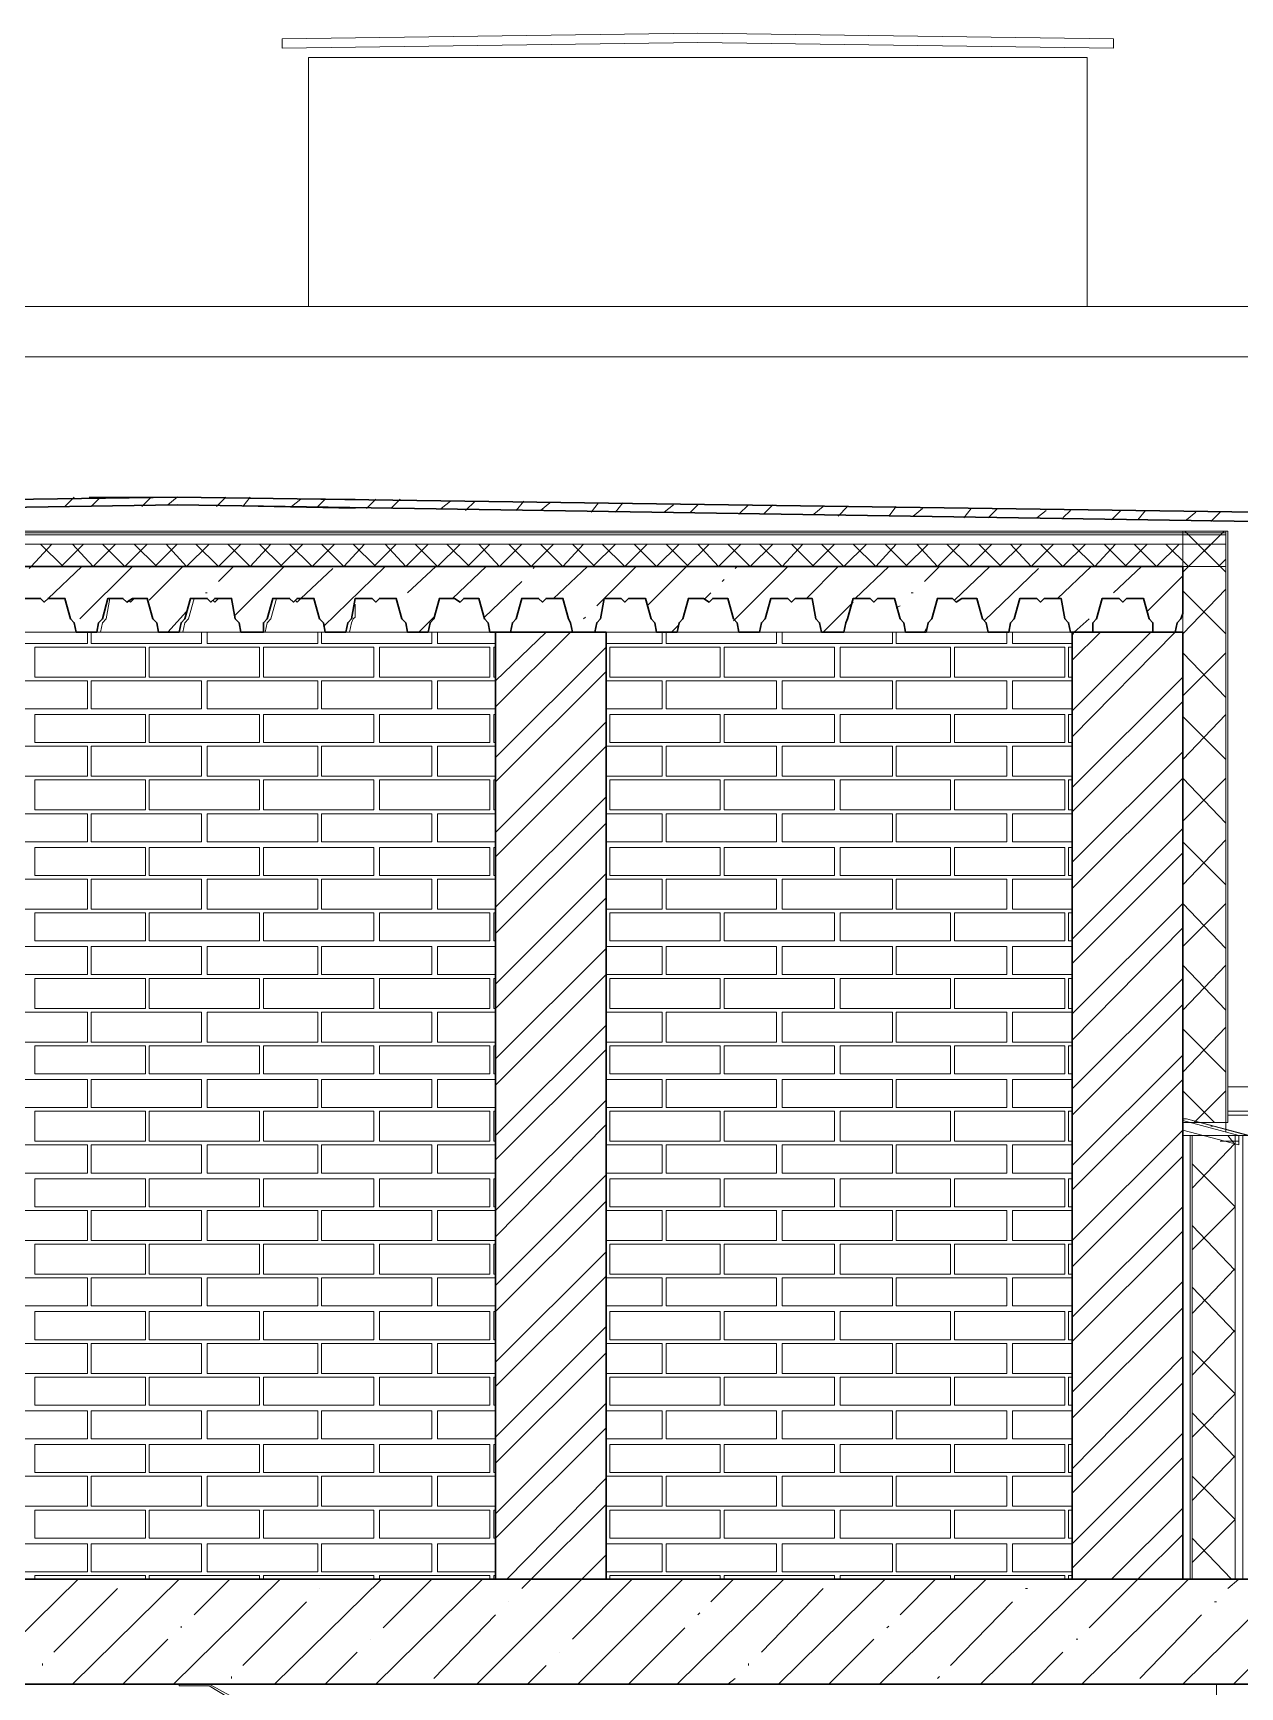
# Model space of a CAD drawing. Header units: millimetres. Extents: x 2294 to 908349, y -83289 to 219220.
# Drawn here: x 848886 to 851703, y 195436 to 199298 of the extents above; entities that cross this region are included whole.
import ezdxf

# ---------------------------------------------------------------- set-up
doc = ezdxf.new("R2010")
doc.units = ezdxf.units.MM
doc.layers.add('PDF _Геометрия', color=7, linetype='Continuous')

msp = doc.modelspace()

# ---------------------------------------------------------------- linework, layer by layer
at = {"layer": 'PDF _Геометрия', "lineweight": 9}
for points in [[(850437.8, 199298.3), (851408.3, 199285.2), (851408.3, 199263.3), (850437.8, 199276.4), (849467.3, 199263.3), (849467.3, 199285.2)], [(846774.4, 198052.4), (851670.6, 198052.4), (851670.6, 198104.8), (851670.6, 198126.7), (851670.6, 198131.1), (851670.6, 198135.4), (846774.4, 198135.4), (846774.4, 198131.1), (846774.4, 198126.7), (846774.4, 198104.8)], [(851570, 196762.8), (851578.8, 196762.8), (851570, 196762.8), (851570, 196793.4)], [(851570, 196736.5), (851701.2, 196701.6), (851701.2, 196723.4), (851570, 196758.4)], [(851775.5, 196710.3), (851578.8, 196762.8), (851771.1, 196710.3), (851771.1, 196692.8), (851766.7, 196697.2), (851771.1, 196688.4), (851775.5, 196688.4)], [(851709.9, 195687.3), (851709.9, 196723.4), (851705.5, 196723.4), (851692.4, 196723.4), (851591.9, 196723.4), (851587.5, 196723.4), (851570, 196723.4), (851570, 195687.3), (851587.5, 195687.3), (851591.9, 195687.3), (851692.4, 195687.3), (851705.5, 195687.3)], [(851701.2, 196723.4), (851723, 196723.4)], [(849340.5, 195411.9), (849432.3, 195411.9), (849432.3, 195416.3), (849344.9, 195416.3), (849296.8, 195442.5), (849226.8, 195442.5), (849226.8, 195438.2), (849296.8, 195438.2)]]:
    msp.add_lwpolyline(points, close=True, dxfattribs=at)
for points in [[(851347.1, 198660), (851347.1, 199241.4), (849528.5, 199241.4), (849528.5, 198660)], [(845371.1, 198542), (845371.1, 198660), (864951.4, 198660), (864951.4, 198542)], [(845371.1, 198660), (845371.1, 198542), (864951.4, 198542), (864951.4, 198660)], [(849017, 198214.1), (849222.5, 198214.1), (849637.8, 198209.7)], [(849637.8, 198187.9), (849222.5, 198196.6), (849017, 198192.3)], [(849017, 198135.4), (849637.8, 198135.4)], [(851570, 196754), (851670.6, 196754), (851674.9, 196754), (851674.9, 198135.4), (851670.6, 198135.4), (851570, 198135.4), (851570, 197899.4), (851552.5, 197899.4)], [(851670.6, 198135.4), (851670.6, 196754), (851670.6, 196736.5), (851670.6, 196732.2)], [(851674.9, 198135.4), (851674.9, 196754)], [(851670.6, 198131.1), (846774.4, 198131.1)], [(851670.6, 198126.7), (846774.4, 198126.7)], [(851670.6, 198104.8), (846774.4, 198104.8)], [(851674.9, 198104.8), (851674.9, 197938.7)], [(849017, 197899.4), (849043.2, 197899.4), (849047.6, 197921.2), (849056.4, 197930), (849065.1, 197978.1), (849095.7, 197978.1)], [(849108.8, 197973.7), (849113.2, 197969.3), (849121.9, 197978.1), (849152.5, 197978.1)], [(849187.5, 197899.4), (849209.4, 197899.4), (849235.6, 197899.4), (849240, 197921.2), (849248.7, 197930), (849261.8, 197978.1), (849292.4, 197978.1)], [(849305.5, 197973.7), (849309.9, 197969.3), (849318.7, 197978.1), (849349.3, 197978.1)], [(849379.9, 197899.4), (849406.1, 197899.4), (849427.9, 197899.4), (849432.3, 197921.2), (849441.1, 197930), (849454.2, 197978.1), (849484.8, 197978.1)], [(849497.9, 197973.7), (849502.3, 197969.3), (849511, 197978.1), (849541.6, 197978.1)], [(849572.2, 197899.4), (849598.4, 197899.4), (849624.7, 197899.4), (849629, 197921.2), (849633.4, 197930), (849637.8, 197934.3), (849637.8, 197964.9)], [(851570, 197938.7), (851570, 197943.1)], [(847242.2, 197899.4), (847137.2, 197899.4), (847137.2, 195687.3), (849965.6, 195687.3)], [(849760.2, 197899.4), (847836.7, 197899.4)], [(849952.5, 197899.4), (849808.3, 197899.4)], [(850341.6, 197899.4), (850223.6, 197899.4)], [(850533.9, 197899.4), (850389.7, 197899.4)], [(850726.3, 197899.4), (850582, 197899.4)], [(850923, 197899.4), (850778.8, 197899.4)], [(851115.4, 197899.4), (850971.1, 197899.4)], [(851307.7, 197899.4), (851163.5, 197899.4)], [(851500.1, 197899.4), (851360.2, 197899.4)], [(851674.9, 197899.4), (851674.9, 196863.3)], [(855705.5, 197484.1), (855705.5, 196854.6), (855705.5, 196837.1), (851674.9, 196837.1)], [(851674.9, 196771.5), (855705.5, 196771.5), (855705.5, 196780.2), (855705.5, 196837.1)], [(855705.5, 196780.2), (851674.9, 196780.2), (851674.9, 196797.7)], [(851618.1, 196723.4), (851570, 196723.4)], [(851587.5, 195687.3), (851587.5, 196723.4)], [(851591.9, 195687.3), (851591.9, 196723.4)], [(851692.4, 195687.3), (851692.4, 196723.4)], [(848759.1, 195687.3), (849895.7, 195687.3)], [(850223.6, 195687.3), (851312.1, 195687.3)], [(847106.6, 194843.6), (847106.6, 195442.5), (847211.6, 195442.5), (851648.7, 195442.5), (851648.7, 194843.6), (851648.7, 195442.5), (851858.5, 195442.5), (851858.5, 194843.6)]]:
    msp.add_lwpolyline(points, dxfattribs=at)
at = {"layer": 'PDF _Геометрия', "lineweight": 30}
for points in [[(849222.5, 198196.6), (851740.5, 198157.3), (851740.5, 198179.1), (849222.5, 198214.1), (846708.8, 198179.1), (846708.8, 198157.3)], [(849965.6, 197899.4), (849965.6, 195687.3), (850223.6, 195687.3), (850223.6, 197899.4)], [(851570, 197899.4), (851312.1, 197899.4), (851312.1, 195687.3), (851570, 195687.3), (851570, 196754)]]:
    msp.add_lwpolyline(points, close=True, dxfattribs=at)
at = {"layer": 'PDF _Геометрия', "color": 250, "lineweight": 9, "true_color": 0x1d1d1d}
for points in [[(848960.2, 198192.3), (848982, 198214.1)], [(849021.4, 198192.3), (849043.2, 198214.1)], [(849139.4, 198192.3), (849161.3, 198214.1)], [(849200.6, 198196.6), (849222.5, 198214.1)], [(849314.3, 198192.3), (849336.1, 198214.1)], [(849375.5, 198192.3), (849393, 198214.1)], [(849489.1, 198192.3), (849511, 198209.7)], [(849550.3, 198192.3), (849567.8, 198209.7)], [(849664, 198187.9), (849685.9, 198209.7)], [(849720.8, 198187.9), (849742.7, 198209.7)], [(849838.9, 198187.9), (849860.7, 198205.4)], [(849895.7, 198183.5), (849917.6, 198205.4)], [(850013.7, 198183.5), (850031.2, 198205.4)], [(850070.6, 198183.5), (850092.4, 198201)], [(850188.6, 198179.1), (850206.1, 198201)], [(850245.4, 198179.1), (850262.9, 198201)], [(850359.1, 198179.1), (850380.9, 198196.6)], [(850420.3, 198179.1), (850437.8, 198196.6)], [(850533.9, 198174.8), (850555.8, 198196.6)], [(850590.8, 198174.8), (850612.6, 198196.6)], [(850708.8, 198174.8), (850730.7, 198192.3)], [(850765.6, 198170.4), (850787.5, 198192.3)], [(850883.7, 198170.4), (850901.2, 198192.3)], [(850940.5, 198170.4), (850962.4, 198187.9)], [(851058.5, 198166), (851076, 198187.9)], [(851115.4, 198166), (851137.2, 198187.9)], [(851229, 198166), (851250.9, 198183.5)], [(851290.2, 198166), (851307.7, 198183.5)], [(851403.9, 198161.7), (851425.7, 198183.5)], [(851465.1, 198161.7), (851482.6, 198183.5)], [(851578.8, 198161.7), (851600.6, 198179.1)], [(851635.6, 198157.3), (851657.4, 198179.1)], [(851570, 198039.3), (851666.2, 198135.4)], [(851670.6, 198039.3), (851574.4, 198135.4)], [(848877.1, 198048), (848881.5, 198052.4), (848929.6, 198104.8)], [(848955.8, 198052.4), (848903.4, 198104.8)], [(848951.4, 198052.4), (849003.9, 198104.8)], [(848977.7, 198104.8), (849025.8, 198052.4), (849078.2, 198104.8)], [(849047.6, 198104.8), (849100.1, 198052.4), (849152.5, 198104.8)], [(849174.4, 198052.4), (849121.9, 198104.8)], [(849170, 198052.4), (849222.5, 198104.8)], [(849196.2, 198104.8), (849244.3, 198052.4), (849296.8, 198104.8)], [(849266.2, 198104.8), (849318.7, 198052.4), (849371.1, 198104.8)], [(849340.5, 198104.8), (849393, 198052.4), (849441.1, 198104.8)], [(849467.3, 198052.4), (849414.8, 198104.8)], [(849462.9, 198052.4), (849515.4, 198104.8)], [(849484.8, 198104.8), (849537.2, 198052.4), (849589.7, 198104.8)], [(849559.1, 198104.8), (849611.5, 198052.4), (849659.6, 198104.8)], [(849685.9, 198052.4), (849633.4, 198104.8)], [(849681.5, 198052.4), (849733.9, 198104.8)], [(849707.7, 198104.8), (849755.8, 198052.4), (849808.3, 198104.8)], [(849777.7, 198104.8), (849830.1, 198052.4), (849882.6, 198104.8)], [(849904.4, 198052.4), (849852, 198104.8)], [(849900.1, 198052.4), (849952.5, 198104.8)], [(849926.3, 198104.8), (849974.4, 198052.4), (850026.8, 198104.8)], [(849996.2, 198104.8), (850048.7, 198052.4), (850101.2, 198104.8)], [(850070.6, 198104.8), (850123, 198052.4), (850171.1, 198104.8)], [(850197.3, 198052.4), (850144.9, 198104.8)], [(850193, 198052.4), (850245.4, 198104.8)], [(850214.8, 198104.8), (850267.3, 198052.4), (850319.7, 198104.8)], [(850289.1, 198104.8), (850341.6, 198052.4), (850394.1, 198104.8)], [(850319.7, 197960.6), (850411.5, 198052.4), (850464, 198104.8)], [(850415.9, 198052.4), (850363.5, 198104.8)], [(850437.8, 198104.8), (850485.9, 198052.4), (850538.3, 198104.8)], [(850507.7, 198104.8), (850560.2, 198052.4), (850612.6, 198104.8)], [(850582, 198104.8), (850634.5, 198052.4), (850682.6, 198104.8)], [(850708.8, 198052.4), (850656.4, 198104.8)], [(850704.4, 198052.4), (850756.9, 198104.8)], [(850726.3, 198104.8), (850778.8, 198052.4), (850831.2, 198104.8)], [(850800.6, 198104.8), (850853.1, 198052.4), (850901.2, 198104.8)], [(850927.4, 198052.4), (850874.9, 198104.8)], [(850923, 198052.4), (850975.5, 198104.8)], [(850949.2, 198104.8), (850997.3, 198052.4), (851049.8, 198104.8)], [(851019.2, 198104.8), (851071.7, 198052.4), (851124.1, 198104.8)], [(851146, 198052.4), (851093.5, 198104.8)], [(851141.6, 198052.4), (851194.1, 198104.8)], [(851167.8, 198104.8), (851215.9, 198052.4), (851268.4, 198104.8)], [(851237.8, 198104.8), (851290.2, 198052.4), (851342.7, 198104.8)], [(851312.1, 198104.8), (851364.5, 198052.4), (851412.6, 198104.8)], [(851438.9, 198052.4), (851386.4, 198104.8)], [(851434.5, 198052.4), (851487, 198104.8)], [(851456.4, 198104.8), (851508.8, 198052.4), (851561.3, 198104.8)], [(851530.7, 198104.8), (851583.1, 198052.4), (851635.6, 198104.8)], [(851657.4, 198052.4), (851605, 198104.8)], [(851653.1, 198052.4), (851670.6, 198069.9)], [(848920.8, 197978.1), (848999.5, 198052.4)], [(848995.2, 197930), (849117.6, 198052.4)], [(849156.9, 197973.7), (849235.6, 198052.4)], [(849318.7, 198017.4), (849353.6, 198052.4)], [(849358, 197938.7), (849471.7, 198052.4)], [(849511, 197978.1), (849585.3, 198048)], [(849563.5, 197912.5), (849707.7, 198052.4)], [(849760.2, 197991.2), (849825.8, 198052.4)], [(849865.1, 197978.1), (849943.8, 198052.4)], [(850053.1, 198048), (850057.4, 198052.4)], [(850101.2, 197978.1), (850179.9, 198052.4)], [(850201.7, 197960.6), (850293.5, 198052.4)], [(850494.6, 198017.4), (850499, 198021.8)], [(850520.8, 197925.6), (850647.6, 198052.4)], [(850525.2, 198048), (850529.6, 198052.4)], [(850691.3, 197978.1), (850765.6, 198052.4)], [(850805, 197978.1), (850883.7, 198052.4)], [(850966.7, 198017.4), (851001.7, 198052.4)], [(851036.7, 197973.7), (851119.7, 198052.4)], [(851106.6, 197925.6), (851233.4, 198048)], [(851277.1, 197978.1), (851355.8, 198052.4)], [(851408.3, 197991.2), (851473.8, 198052.4)], [(851487, 197947.5), (851570, 198030.5)], [(849288, 197991.2), (849292.4, 197991.2)], [(849939.4, 197934.3), (850026.8, 198017.4)], [(850455.3, 197978.1), (850468.4, 197991.2)], [(850936.1, 197991.2), (850940.5, 197991.2)], [(851570, 197895), (851670.6, 197999.9)], [(851670.6, 197895), (851570, 197995.5)], [(849200.6, 197899.4), (849244.3, 197947.5)], [(850730.7, 197899.4), (850800.6, 197969.3)], [(850901.2, 197956.2), (850909.9, 197960.6)], [(849786.4, 197899.4), (849821.4, 197934.3)], [(850171.1, 197930), (850175.5, 197934.3)], [(850376.6, 197899.4), (850394.1, 197916.9)], [(850966.7, 197899.4), (850971.1, 197908.1)], [(851312.1, 197890.6), (851316.5, 197899.4), (851351.4, 197930)], [(849965.6, 197785.7), (850083.7, 197899.4)], [(849965.6, 197724.5), (850140.5, 197899.4)], [(851312.1, 197715.8), (851495.7, 197899.4)], [(851312.1, 197833.8), (851377.7, 197899.4)], [(851312.1, 197654.6), (851552.5, 197899.4)], [(849965.6, 197606.5), (850223.6, 197864.4)], [(851570, 197750.7), (851670.6, 197851.3)], [(851670.6, 197746.4), (851570, 197851.3)], [(849965.6, 197549.6), (850223.6, 197807.6)], [(851312.1, 197536.5), (851570, 197794.4)], [(851312.1, 197479.7), (851570, 197737.6)], [(849965.6, 197431.6), (850223.6, 197689.5)], [(851570, 197602.1), (851670.6, 197707)], [(851670.6, 197602.1), (851570, 197702.6)], [(849965.6, 197374.8), (850223.6, 197632.7)], [(851312.1, 197361.7), (851570, 197619.6)], [(851312.1, 197300.5), (851570, 197558.4), (851670.6, 197453.5)], [(851570, 197457.8), (851670.6, 197558.4)], [(849965.6, 197256.7), (850223.6, 197514.7)], [(849965.6, 197195.5), (850223.6, 197453.5)], [(851312.1, 197182.4), (851570, 197440.3)], [(851570, 197309.2), (851670.6, 197414.1)], [(851670.6, 197309.2), (851570, 197409.7)], [(851312.1, 197125.6), (851570, 197383.5)], [(849965.6, 197077.5), (850223.6, 197335.4)], [(849965.6, 197020.7), (850223.6, 197278.6)], [(851312.1, 197007.6), (851570, 197265.5), (851670.6, 197160.6)], [(851570, 197164.9), (851670.6, 197265.5)], [(851312.1, 196946.4), (851570, 197208.7)], [(849965.6, 196902.6), (850223.6, 197160.6)], [(849965.6, 196841.4), (850223.6, 197099.4)], [(851570, 197016.3), (851670.6, 197121.2)], [(851670.6, 197016.3), (851570, 197121.2)], [(851312.1, 196832.7), (851570, 197090.6)], [(851312.1, 196771.5), (851570, 197029.4)], [(849965.6, 196723.4), (850223.6, 196981.3)], [(851570, 196872), (851670.6, 196977)], [(851670.6, 196872), (851570, 196972.6)], [(849965.6, 196666.6), (850223.6, 196924.5)], [(851312.1, 196653.5), (851570, 196911.4)], [(851312.1, 196596.6), (851570, 196854.6)], [(851644.3, 196754), (851570, 196828.3)], [(851596.2, 196754), (851670.6, 196828.3)], [(849965.6, 196548.5), (850223.6, 196806.5)], [(849965.6, 196487.3), (850223.6, 196749.6)], [(851591.9, 196758.4), (851591.9, 196758.4)], [(851635.6, 196745.3), (851640, 196745.3)], [(851312.1, 196478.6), (851570, 196736.5)], [(851692.4, 196701.6), (851674.9, 196723.4)], [(851312.1, 196417.4), (851570, 196675.3)], [(851591.9, 196601), (851692.4, 196705.9)], [(849965.6, 196373.7), (850223.6, 196631.6)], [(851591.9, 196456.7), (851692.4, 196557.3), (851591.9, 196657.8)], [(849965.6, 196312.5), (850223.6, 196570.4)], [(851312.1, 196299.4), (851570, 196557.3)], [(851692.4, 196408.7), (851591.9, 196513.6)], [(851312.1, 196242.5), (851570, 196500.5)], [(849965.6, 196194.4), (850223.6, 196452.4)], [(851591.9, 196308.1), (851692.4, 196413)], [(849965.6, 196137.6), (850223.6, 196395.5)], [(851312.1, 196124.5), (851570, 196382.4)], [(851692.4, 196264.4), (851591.9, 196369.3)], [(851312.1, 196063.3), (851570, 196321.2)], [(849965.6, 196019.6), (850223.6, 196277.5)], [(851591.9, 196163.8), (851692.4, 196268.8)], [(849965.6, 195958.4), (850223.6, 196216.3)], [(851312.1, 195945.3), (851570, 196207.6)], [(851591.9, 196019.6), (851692.4, 196120.1), (851591.9, 196220.7)], [(851312.1, 195888.4), (851570, 196146.4)], [(849965.6, 195840.4), (850223.6, 196098.3)], [(851692.4, 195971.5), (851591.9, 196076.4)], [(849965.6, 195783.5), (850223.6, 196041.4)], [(851312.1, 195770.4), (851570, 196028.3)], [(851591.9, 195871), (851692.4, 195975.9)], [(851312.1, 195713.6), (851570, 195971.5)], [(849991.9, 195687.3), (850223.6, 195923.4)], [(851591.9, 195726.7), (851692.4, 195827.2), (851591.9, 195927.8)], [(850026.8, 195665.5), (850048.7, 195687.3), (850223.6, 195862.2)], [(851403.9, 195687.3), (851570, 195853.5)], [(851351.4, 195573.7), (851465.1, 195687.3), (851570, 195792.3)], [(851683.7, 195687.3), (851591.9, 195783.5)], [(849921.9, 195442.5), (850166.7, 195687.3), (850223.6, 195744.2)], [(848741.6, 195442.5), (848990.8, 195687.3)], [(848934, 195516.9), (849082.6, 195665.5)], [(848977.7, 195442.5), (849226.8, 195687.3)], [(849213.7, 195442.5), (849462.9, 195687.3)], [(849261.8, 195604.3), (849344.9, 195687.3)], [(849449.8, 195442.5), (849699, 195687.3)], [(849554.7, 195665.5), (849554.7, 195665.5)], [(849685.9, 195442.5), (849935, 195687.3)], [(849703.3, 195573.7), (849817, 195687.3)], [(850144.9, 195547.5), (850284.8, 195687.3)], [(850158, 195442.5), (850402.8, 195687.3)], [(850389.7, 195442.5), (850638.9, 195687.3)], [(850468.4, 195634.9), (850520.8, 195687.3)], [(850586.4, 195516.9), (850730.7, 195665.5)], [(850625.8, 195442.5), (850874.9, 195687.3)], [(850861.8, 195442.5), (851111, 195687.3)], [(850909.9, 195604.3), (850993, 195687.3)], [(851097.9, 195442.5), (851347.1, 195687.3)], [(851202.8, 195665.5), (851207.2, 195665.5)], [(851333.9, 195442.5), (851583.1, 195687.3)], [(851570, 195442.5), (851819.2, 195687.3)], [(851674.9, 195665.5), (851701.2, 195687.3)], [(849375.5, 195486.3), (849524.1, 195634.9)], [(849996.2, 195634.9), (849996.2, 195634.9)], [(851027.9, 195486.3), (851172.2, 195634.9)], [(851644.3, 195634.9), (851648.7, 195634.9)], [(849821.4, 195455.7), (849965.6, 195604.3)], [(850437.8, 195604.3), (850442.1, 195608.7)], [(851469.5, 195455.7), (851613.7, 195604.3)], [(849231.2, 195573.7), (849231.2, 195578.1)], [(850276, 195442.5), (850407.2, 195573.7)], [(850879.3, 195573.7), (850883.7, 195578.1)], [(849095.7, 195442.5), (849200.6, 195547.5)], [(849567.8, 195442.5), (849642.1, 195516.9)], [(849672.7, 195547.5), (849672.7, 195547.5)], [(850114.3, 195516.9), (850114.3, 195516.9)], [(850743.8, 195442.5), (850848.7, 195547.5)], [(851215.9, 195442.5), (851290.2, 195516.9)], [(851320.8, 195547.5), (851325.2, 195547.5)], [(848907.7, 195486.3), (848907.7, 195490.6)], [(850040, 195442.5), (850083.7, 195486.3)], [(850555.8, 195486.3), (850555.8, 195490.6)], [(851688, 195442.5), (851731.8, 195486.3)], [(849349.3, 195455.7), (849349.3, 195460)], [(850507.7, 195442.5), (850525.2, 195455.7)], [(850997.3, 195455.7), (851001.7, 195460)]]:
    msp.add_lwpolyline(points, dxfattribs=at)
at = {"layer": 'PDF _Геометрия', "lineweight": 30}
for points in [[(848864, 197978.1), (848903.4, 197978.1), (848912.1, 197969.3), (848920.8, 197978.1), (848960.2, 197978.1), (848973.3, 197930), (848982, 197921.2), (848986.4, 197899.4), (849008.3, 197899.4), (849034.5, 197899.4), (849038.9, 197921.2), (849047.6, 197930), (849060.7, 197978.1), (849095.7, 197978.1), (849104.4, 197969.3), (849117.6, 197978.1), (849152.5, 197978.1), (849165.6, 197930), (849174.4, 197921.2), (849178.8, 197899.4), (849205, 197899.4), (849226.8, 197899.4), (849231.2, 197921.2), (849240, 197930), (849253.1, 197978.1), (849292.4, 197978.1), (849301.2, 197969.3), (849309.9, 197978.1), (849349.3, 197978.1), (849358, 197930), (849366.7, 197921.2), (849371.1, 197899.4), (849397.3, 197899.4), (849423.6, 197899.4), (849423.6, 197921.2), (849432.3, 197930), (849445.4, 197978.1), (849484.8, 197978.1), (849493.5, 197969.3), (849502.3, 197978.1), (849541.6, 197978.1), (849554.7, 197930), (849563.5, 197921.2), (849567.8, 197899.4), (849589.7, 197899.4), (849615.9, 197899.4), (849620.3, 197921.2), (849629, 197930), (849637.8, 197978.1), (849677.1, 197978.1), (849685.9, 197969.3), (849694.6, 197978.1), (849733.9, 197978.1), (849747.1, 197930), (849755.8, 197921.2), (849760.2, 197899.4), (849782, 197899.4), (849808.3, 197899.4), (849812.6, 197921.2), (849821.4, 197930), (849834.5, 197978.1), (849869.5, 197978.1), (849882.6, 197969.3), (849891.3, 197978.1), (849926.3, 197978.1), (849939.4, 197930), (849948.2, 197921.2), (849952.5, 197899.4), (849978.8, 197899.4), (850000.6, 197899.4), (850005, 197921.2), (850013.7, 197930), (850026.8, 197978.1), (850066.2, 197978.1), (850074.9, 197969.3), (850083.7, 197978.1), (850123, 197978.1), (850136.1, 197930), (850140.5, 197921.2), (850144.9, 197899.4), (850171.1, 197899.4), (850197.3, 197899.4), (850201.7, 197921.2), (850210.5, 197930), (850219.2, 197978.1), (850258.5, 197978.1), (850267.3, 197969.3), (850276, 197978.1), (850315.4, 197978.1), (850328.5, 197930), (850337.2, 197921.2), (850341.6, 197899.4), (850363.5, 197899.4), (850389.7, 197899.4), (850394.1, 197921.2), (850402.8, 197930), (850415.9, 197978.1), (850450.9, 197978.1), (850464, 197969.3), (850472.7, 197978.1), (850507.7, 197978.1), (850520.8, 197930), (850529.6, 197921.2), (850533.9, 197899.4), (850560.2, 197899.4), (850582, 197899.4), (850586.4, 197921.2), (850595.2, 197930), (850608.3, 197978.1), (850647.6, 197978.1), (850656.4, 197969.3), (850665.1, 197978.1), (850704.4, 197978.1), (850713.2, 197930), (850721.9, 197921.2), (850726.3, 197899.4), (850752.5, 197899.4), (850778.8, 197899.4), (850783.1, 197921.2), (850787.5, 197930), (850800.6, 197978.1), (850840, 197978.1), (850848.7, 197969.3), (850857.4, 197978.1), (850896.8, 197978.1), (850909.9, 197930), (850918.6, 197921.2), (850923, 197899.4), (850944.9, 197899.4), (850971.1, 197899.4), (850975.5, 197921.2), (850984.2, 197930), (850997.3, 197978.1), (851032.3, 197978.1), (851041.1, 197969.3), (851054.2, 197978.1), (851089.1, 197978.1), (851102.3, 197930), (851111, 197921.2), (851115.4, 197899.4), (851141.6, 197899.4), (851163.5, 197899.4), (851167.8, 197921.2), (851176.6, 197930), (851189.7, 197978.1), (851229, 197978.1), (851237.8, 197969.3), (851246.5, 197978.1), (851285.9, 197978.1), (851294.6, 197930), (851303.3, 197921.2), (851307.7, 197899.4), (851333.9, 197899.4), (851360.2, 197899.4), (851360.2, 197921.2), (851368.9, 197930), (851382, 197978.1), (851421.4, 197978.1), (851430.1, 197969.3), (851438.9, 197978.1), (851478.2, 197978.1), (851491.3, 197930), (851500.1, 197921.2), (851500.1, 197899.4), (851526.3, 197899.4), (851552.5, 197899.4), (851556.9, 197921.2), (851565.6, 197930), (851570, 197943.1), (851570, 197978.1), (851570, 198052.4), (846879.3, 198052.4)], [(851570, 197899.4), (851570, 196754)], [(844527.4, 195442.5), (860842.1, 195442.5), (860842.1, 195687.3), (860842.1, 196928.9), (860584.2, 196928.9), (860584.2, 195687.3), (844527.4, 195687.3)]]:
    msp.add_lwpolyline(points, dxfattribs=at)
at = {"layer": 'PDF _Геометрия', "color": 253, "lineweight": 9, "true_color": 0xaeadac}
for points in [[(848754.7, 197899.4), (848754.7, 197873.1), (849012.6, 197873.1), (849012.6, 197899.4)], [(849021.4, 197899.4), (849021.4, 197873.1), (849279.3, 197873.1), (849279.3, 197899.4)], [(849292.4, 197899.4), (849292.4, 197873.1), (849550.3, 197873.1), (849550.3, 197899.4)], [(849559.1, 197899.4), (849559.1, 197873.1), (849817, 197873.1), (849817, 197899.4)], [(849830.1, 197899.4), (849830.1, 197873.1), (849965.6, 197873.1)], [(850223.6, 197873.1), (850354.7, 197873.1), (850354.7, 197899.4)], [(850363.5, 197899.4), (850363.5, 197873.1), (850621.4, 197873.1), (850621.4, 197899.4)], [(850634.5, 197899.4), (850634.5, 197873.1), (850892.4, 197873.1), (850892.4, 197899.4)], [(850901.2, 197899.4), (850901.2, 197873.1), (851159.1, 197873.1), (851159.1, 197899.4)], [(851172.2, 197899.4), (851172.2, 197873.1), (851312.1, 197873.1)], [(849965.6, 197864.4), (849961.3, 197864.4), (849961.3, 197794.4), (849965.6, 197794.4)], [(851312.1, 197864.4), (851303.3, 197864.4), (851303.3, 197794.4), (851312.1, 197794.4)], [(849965.6, 197785.7), (849830.1, 197785.7), (849830.1, 197720.1), (849965.6, 197720.1)], [(850223.6, 197720.1), (850354.7, 197720.1), (850354.7, 197785.7), (850223.6, 197785.7)], [(851312.1, 197785.7), (851172.2, 197785.7), (851172.2, 197720.1), (851312.1, 197720.1)], [(849965.6, 197707), (849961.3, 197707), (849961.3, 197641.4), (849965.6, 197641.4)], [(851312.1, 197707), (851303.3, 197707), (851303.3, 197641.4), (851312.1, 197641.4)], [(849965.6, 197632.7), (849830.1, 197632.7), (849830.1, 197562.8), (849965.6, 197562.8)], [(850223.6, 197562.8), (850354.7, 197562.8), (850354.7, 197632.7), (850223.6, 197632.7)], [(851312.1, 197632.7), (851172.2, 197632.7), (851172.2, 197562.8), (851312.1, 197562.8)], [(849965.6, 197554), (849961.3, 197554), (849961.3, 197484.1), (849965.6, 197484.1)], [(851312.1, 197554), (851303.3, 197554), (851303.3, 197484.1), (851312.1, 197484.1)], [(849965.6, 197475.3), (849830.1, 197475.3), (849830.1, 197409.7), (849965.6, 197409.7)], [(850223.6, 197409.7), (850354.7, 197409.7), (850354.7, 197475.3), (850223.6, 197475.3)], [(851312.1, 197475.3), (851172.2, 197475.3), (851172.2, 197409.7), (851312.1, 197409.7)], [(849965.6, 197396.6), (849961.3, 197396.6), (849961.3, 197331.1), (849965.6, 197331.1)], [(851312.1, 197396.6), (851303.3, 197396.6), (851303.3, 197331.1), (851312.1, 197331.1)], [(849965.6, 197322.3), (849830.1, 197322.3), (849830.1, 197252.4), (849965.6, 197252.4)], [(850223.6, 197252.4), (850354.7, 197252.4), (850354.7, 197322.3), (850223.6, 197322.3)], [(851312.1, 197322.3), (851172.2, 197322.3), (851172.2, 197252.4), (851312.1, 197252.4)], [(849965.6, 197243.6), (849961.3, 197243.6), (849961.3, 197178.1), (849965.6, 197178.1)], [(851312.1, 197243.6), (851303.3, 197243.6), (851303.3, 197178.1), (851312.1, 197178.1)], [(849965.6, 197164.9), (849830.1, 197164.9), (849830.1, 197099.4), (849965.6, 197099.4)], [(850223.6, 197099.4), (850354.7, 197099.4), (850354.7, 197164.9), (850223.6, 197164.9)], [(851312.1, 197164.9), (851172.2, 197164.9), (851172.2, 197099.4), (851312.1, 197099.4)], [(849965.6, 197090.6), (849961.3, 197090.6), (849961.3, 197020.7), (849965.6, 197020.7)], [(851312.1, 197090.6), (851303.3, 197090.6), (851303.3, 197020.7), (851312.1, 197020.7)], [(849965.6, 197011.9), (849830.1, 197011.9), (849830.1, 196942), (849965.6, 196942)], [(850223.6, 196942), (850354.7, 196942), (850354.7, 197011.9), (850223.6, 197011.9)], [(851312.1, 197011.9), (851172.2, 197011.9), (851172.2, 196942), (851312.1, 196942)], [(849965.6, 196933.2), (849961.3, 196933.2), (849961.3, 196867.7), (849965.6, 196867.7)], [(851312.1, 196933.2), (851303.3, 196933.2), (851303.3, 196867.7), (851312.1, 196867.7)], [(849965.6, 196854.6), (849830.1, 196854.6), (849830.1, 196789), (849965.6, 196789)], [(850223.6, 196789), (850354.7, 196789), (850354.7, 196854.6), (850223.6, 196854.6)], [(851312.1, 196854.6), (851172.2, 196854.6), (851172.2, 196789), (851312.1, 196789)], [(849965.6, 196780.2), (849961.3, 196780.2), (849961.3, 196710.3), (849965.6, 196710.3)], [(851312.1, 196780.2), (851303.3, 196780.2), (851303.3, 196710.3), (851312.1, 196710.3)], [(849965.6, 196701.6), (849830.1, 196701.6), (849830.1, 196636), (849965.6, 196636)], [(850223.6, 196636), (850354.7, 196636), (850354.7, 196701.6), (850223.6, 196701.6)], [(851312.1, 196701.6), (851172.2, 196701.6), (851172.2, 196636), (851312.1, 196636)], [(849965.6, 196622.9), (849961.3, 196622.9), (849961.3, 196557.3), (849965.6, 196557.3)], [(851312.1, 196622.9), (851303.3, 196622.9), (851303.3, 196557.3), (851312.1, 196557.3)], [(849965.6, 196548.5), (849830.1, 196548.5), (849830.1, 196478.6), (849965.6, 196478.6)], [(850223.6, 196478.6), (850354.7, 196478.6), (850354.7, 196548.5), (850223.6, 196548.5)], [(851312.1, 196548.5), (851172.2, 196548.5), (851172.2, 196478.6), (851312.1, 196478.6)], [(849965.6, 196469.9), (849961.3, 196469.9), (849961.3, 196399.9), (849965.6, 196399.9)], [(851312.1, 196469.9), (851303.3, 196469.9), (851303.3, 196399.9), (851312.1, 196399.9)], [(849965.6, 196391.2), (849830.1, 196391.2), (849830.1, 196325.6), (849965.6, 196325.6)], [(850223.6, 196325.6), (850354.7, 196325.6), (850354.7, 196391.2), (850223.6, 196391.2)], [(851312.1, 196391.2), (851172.2, 196391.2), (851172.2, 196325.6), (851312.1, 196325.6)], [(849965.6, 196312.5), (849961.3, 196312.5), (849961.3, 196246.9), (849965.6, 196246.9)], [(851312.1, 196312.5), (851303.3, 196312.5), (851303.3, 196246.9), (851312.1, 196246.9)], [(849965.6, 196238.2), (849830.1, 196238.2), (849830.1, 196168.2), (849965.6, 196168.2)], [(850223.6, 196168.2), (850354.7, 196168.2), (850354.7, 196238.2), (850223.6, 196238.2)], [(851312.1, 196238.2), (851172.2, 196238.2), (851172.2, 196168.2), (851312.1, 196168.2)], [(849965.6, 196159.5), (849961.3, 196159.5), (849961.3, 196093.9), (849965.6, 196093.9)], [(851312.1, 196159.5), (851303.3, 196159.5), (851303.3, 196093.9), (851312.1, 196093.9)], [(849965.6, 196080.8), (849830.1, 196080.8), (849830.1, 196015.2), (849965.6, 196015.2)], [(850223.6, 196015.2), (850354.7, 196015.2), (850354.7, 196080.8), (850223.6, 196080.8)], [(851312.1, 196080.8), (851172.2, 196080.8), (851172.2, 196015.2), (851312.1, 196015.2)], [(849965.6, 196002.1), (849961.3, 196002.1), (849961.3, 195936.5), (849965.6, 195936.5)], [(851312.1, 196002.1), (851303.3, 196002.1), (851303.3, 195936.5), (851312.1, 195936.5)], [(849965.6, 195927.8), (849830.1, 195927.8), (849830.1, 195857.8), (849965.6, 195857.8)], [(850223.6, 195857.8), (850354.7, 195857.8), (850354.7, 195927.8), (850223.6, 195927.8)], [(851312.1, 195927.8), (851172.2, 195927.8), (851172.2, 195857.8), (851312.1, 195857.8)], [(849965.6, 195849.1), (849961.3, 195849.1), (849961.3, 195783.5), (849965.6, 195783.5)], [(851312.1, 195849.1), (851303.3, 195849.1), (851303.3, 195783.5), (851312.1, 195783.5)], [(849965.6, 195770.4), (849830.1, 195770.4), (849830.1, 195704.8), (849965.6, 195704.8)], [(850223.6, 195704.8), (850354.7, 195704.8), (850354.7, 195770.4), (850223.6, 195770.4)], [(851312.1, 195770.4), (851172.2, 195770.4), (851172.2, 195704.8), (851312.1, 195704.8)], [(848890.2, 195687.3), (848890.2, 195696.1), (849148.2, 195696.1), (849148.2, 195687.3)], [(849156.9, 195687.3), (849156.9, 195696.1), (849414.8, 195696.1), (849414.8, 195687.3)], [(849423.6, 195687.3), (849423.6, 195696.1), (849681.5, 195696.1), (849681.5, 195687.3)], [(849694.6, 195687.3), (849694.6, 195696.1), (849952.5, 195696.1), (849952.5, 195687.3)], [(849961.3, 195687.3), (849961.3, 195696.1), (849965.6, 195696.1)], [(850232.3, 195687.3), (850232.3, 195696.1), (850490.2, 195696.1), (850490.2, 195687.3)], [(850499, 195687.3), (850499, 195696.1), (850756.9, 195696.1), (850756.9, 195687.3)], [(850770, 195687.3), (850770, 195696.1), (851027.9, 195696.1), (851027.9, 195687.3)], [(851036.7, 195687.3), (851036.7, 195696.1), (851294.6, 195696.1), (851294.6, 195687.3)], [(851303.3, 195687.3), (851303.3, 195696.1), (851312.1, 195696.1)]]:
    msp.add_lwpolyline(points, dxfattribs=at)
for points in [[(849148.2, 197864.4), (848890.2, 197864.4), (848890.2, 197794.4), (849148.2, 197794.4)], [(849414.8, 197864.4), (849156.9, 197864.4), (849156.9, 197794.4), (849414.8, 197794.4)], [(849681.5, 197864.4), (849423.6, 197864.4), (849423.6, 197794.4), (849681.5, 197794.4)], [(849952.5, 197864.4), (849694.6, 197864.4), (849694.6, 197794.4), (849952.5, 197794.4)], [(850490.2, 197864.4), (850232.3, 197864.4), (850232.3, 197794.4), (850490.2, 197794.4)], [(850756.9, 197864.4), (850499, 197864.4), (850499, 197794.4), (850756.9, 197794.4)], [(851027.9, 197864.4), (850770, 197864.4), (850770, 197794.4), (851027.9, 197794.4)], [(851294.6, 197864.4), (851036.7, 197864.4), (851036.7, 197794.4), (851294.6, 197794.4)], [(849012.6, 197785.7), (848754.7, 197785.7), (848754.7, 197720.1), (849012.6, 197720.1)], [(849279.3, 197785.7), (849021.4, 197785.7), (849021.4, 197720.1), (849279.3, 197720.1)], [(849550.3, 197785.7), (849292.4, 197785.7), (849292.4, 197720.1), (849550.3, 197720.1)], [(849817, 197785.7), (849559.1, 197785.7), (849559.1, 197720.1), (849817, 197720.1)], [(850621.4, 197785.7), (850363.5, 197785.7), (850363.5, 197720.1), (850621.4, 197720.1)], [(850892.4, 197785.7), (850634.5, 197785.7), (850634.5, 197720.1), (850892.4, 197720.1)], [(851159.1, 197785.7), (850901.2, 197785.7), (850901.2, 197720.1), (851159.1, 197720.1)], [(849148.2, 197707), (848890.2, 197707), (848890.2, 197641.4), (849148.2, 197641.4)], [(849414.8, 197707), (849156.9, 197707), (849156.9, 197641.4), (849414.8, 197641.4)], [(849681.5, 197707), (849423.6, 197707), (849423.6, 197641.4), (849681.5, 197641.4)], [(849952.5, 197707), (849694.6, 197707), (849694.6, 197641.4), (849952.5, 197641.4)], [(850490.2, 197707), (850232.3, 197707), (850232.3, 197641.4), (850490.2, 197641.4)], [(850756.9, 197707), (850499, 197707), (850499, 197641.4), (850756.9, 197641.4)], [(851027.9, 197707), (850770, 197707), (850770, 197641.4), (851027.9, 197641.4)], [(851294.6, 197707), (851036.7, 197707), (851036.7, 197641.4), (851294.6, 197641.4)], [(849012.6, 197632.7), (848754.7, 197632.7), (848754.7, 197562.8), (849012.6, 197562.8)], [(849279.3, 197632.7), (849021.4, 197632.7), (849021.4, 197562.8), (849279.3, 197562.8)], [(849550.3, 197632.7), (849292.4, 197632.7), (849292.4, 197562.8), (849550.3, 197562.8)], [(849817, 197632.7), (849559.1, 197632.7), (849559.1, 197562.8), (849817, 197562.8)], [(850621.4, 197632.7), (850363.5, 197632.7), (850363.5, 197562.8), (850621.4, 197562.8)], [(850892.4, 197632.7), (850634.5, 197632.7), (850634.5, 197562.8), (850892.4, 197562.8)], [(851159.1, 197632.7), (850901.2, 197632.7), (850901.2, 197562.8), (851159.1, 197562.8)], [(849148.2, 197554), (848890.2, 197554), (848890.2, 197484.1), (849148.2, 197484.1)], [(849414.8, 197554), (849156.9, 197554), (849156.9, 197484.1), (849414.8, 197484.1)], [(849681.5, 197554), (849423.6, 197554), (849423.6, 197484.1), (849681.5, 197484.1)], [(849952.5, 197554), (849694.6, 197554), (849694.6, 197484.1), (849952.5, 197484.1)], [(850490.2, 197554), (850232.3, 197554), (850232.3, 197484.1), (850490.2, 197484.1)], [(850756.9, 197554), (850499, 197554), (850499, 197484.1), (850756.9, 197484.1)], [(851027.9, 197554), (850770, 197554), (850770, 197484.1), (851027.9, 197484.1)], [(851294.6, 197554), (851036.7, 197554), (851036.7, 197484.1), (851294.6, 197484.1)], [(849012.6, 197475.3), (848754.7, 197475.3), (848754.7, 197409.7), (849012.6, 197409.7)], [(849279.3, 197475.3), (849021.4, 197475.3), (849021.4, 197409.7), (849279.3, 197409.7)], [(849550.3, 197475.3), (849292.4, 197475.3), (849292.4, 197409.7), (849550.3, 197409.7)], [(849817, 197475.3), (849559.1, 197475.3), (849559.1, 197409.7), (849817, 197409.7)], [(850621.4, 197475.3), (850363.5, 197475.3), (850363.5, 197409.7), (850621.4, 197409.7)], [(850892.4, 197475.3), (850634.5, 197475.3), (850634.5, 197409.7), (850892.4, 197409.7)], [(851159.1, 197475.3), (850901.2, 197475.3), (850901.2, 197409.7), (851159.1, 197409.7)], [(849148.2, 197396.6), (848890.2, 197396.6), (848890.2, 197331.1), (849148.2, 197331.1)], [(849414.8, 197396.6), (849156.9, 197396.6), (849156.9, 197331.1), (849414.8, 197331.1)], [(849681.5, 197396.6), (849423.6, 197396.6), (849423.6, 197331.1), (849681.5, 197331.1)], [(849952.5, 197396.6), (849694.6, 197396.6), (849694.6, 197331.1), (849952.5, 197331.1)], [(850490.2, 197396.6), (850232.3, 197396.6), (850232.3, 197331.1), (850490.2, 197331.1)], [(850756.9, 197396.6), (850499, 197396.6), (850499, 197331.1), (850756.9, 197331.1)], [(851027.9, 197396.6), (850770, 197396.6), (850770, 197331.1), (851027.9, 197331.1)], [(851294.6, 197396.6), (851036.7, 197396.6), (851036.7, 197331.1), (851294.6, 197331.1)], [(849012.6, 197322.3), (848754.7, 197322.3), (848754.7, 197252.4), (849012.6, 197252.4)], [(849279.3, 197322.3), (849021.4, 197322.3), (849021.4, 197252.4), (849279.3, 197252.4)], [(849550.3, 197322.3), (849292.4, 197322.3), (849292.4, 197252.4), (849550.3, 197252.4)], [(849817, 197322.3), (849559.1, 197322.3), (849559.1, 197252.4), (849817, 197252.4)], [(850621.4, 197322.3), (850363.5, 197322.3), (850363.5, 197252.4), (850621.4, 197252.4)], [(850892.4, 197322.3), (850634.5, 197322.3), (850634.5, 197252.4), (850892.4, 197252.4)], [(851159.1, 197322.3), (850901.2, 197322.3), (850901.2, 197252.4), (851159.1, 197252.4)], [(849148.2, 197243.6), (848890.2, 197243.6), (848890.2, 197178.1), (849148.2, 197178.1)], [(849414.8, 197243.6), (849156.9, 197243.6), (849156.9, 197178.1), (849414.8, 197178.1)], [(849681.5, 197243.6), (849423.6, 197243.6), (849423.6, 197178.1), (849681.5, 197178.1)], [(849952.5, 197243.6), (849694.6, 197243.6), (849694.6, 197178.1), (849952.5, 197178.1)], [(850490.2, 197243.6), (850232.3, 197243.6), (850232.3, 197178.1), (850490.2, 197178.1)], [(850756.9, 197243.6), (850499, 197243.6), (850499, 197178.1), (850756.9, 197178.1)], [(851027.9, 197243.6), (850770, 197243.6), (850770, 197178.1), (851027.9, 197178.1)], [(851294.6, 197243.6), (851036.7, 197243.6), (851036.7, 197178.1), (851294.6, 197178.1)], [(849012.6, 197164.9), (848754.7, 197164.9), (848754.7, 197099.4), (849012.6, 197099.4)], [(849279.3, 197164.9), (849021.4, 197164.9), (849021.4, 197099.4), (849279.3, 197099.4)], [(849550.3, 197164.9), (849292.4, 197164.9), (849292.4, 197099.4), (849550.3, 197099.4)], [(849817, 197164.9), (849559.1, 197164.9), (849559.1, 197099.4), (849817, 197099.4)], [(850621.4, 197164.9), (850363.5, 197164.9), (850363.5, 197099.4), (850621.4, 197099.4)], [(850892.4, 197164.9), (850634.5, 197164.9), (850634.5, 197099.4), (850892.4, 197099.4)], [(851159.1, 197164.9), (850901.2, 197164.9), (850901.2, 197099.4), (851159.1, 197099.4)], [(849148.2, 197090.6), (848890.2, 197090.6), (848890.2, 197020.7), (849148.2, 197020.7)], [(849414.8, 197090.6), (849156.9, 197090.6), (849156.9, 197020.7), (849414.8, 197020.7)], [(849681.5, 197090.6), (849423.6, 197090.6), (849423.6, 197020.7), (849681.5, 197020.7)], [(849952.5, 197090.6), (849694.6, 197090.6), (849694.6, 197020.7), (849952.5, 197020.7)], [(850490.2, 197090.6), (850232.3, 197090.6), (850232.3, 197020.7), (850490.2, 197020.7)], [(850756.9, 197090.6), (850499, 197090.6), (850499, 197020.7), (850756.9, 197020.7)], [(851027.9, 197090.6), (850770, 197090.6), (850770, 197020.7), (851027.9, 197020.7)], [(851294.6, 197090.6), (851036.7, 197090.6), (851036.7, 197020.7), (851294.6, 197020.7)], [(849012.6, 197011.9), (848754.7, 197011.9), (848754.7, 196942), (849012.6, 196942)], [(849279.3, 197011.9), (849021.4, 197011.9), (849021.4, 196942), (849279.3, 196942)], [(849550.3, 197011.9), (849292.4, 197011.9), (849292.4, 196942), (849550.3, 196942)], [(849817, 197011.9), (849559.1, 197011.9), (849559.1, 196942), (849817, 196942)], [(850621.4, 197011.9), (850363.5, 197011.9), (850363.5, 196942), (850621.4, 196942)], [(850892.4, 197011.9), (850634.5, 197011.9), (850634.5, 196942), (850892.4, 196942)], [(851159.1, 197011.9), (850901.2, 197011.9), (850901.2, 196942), (851159.1, 196942)], [(849148.2, 196933.2), (848890.2, 196933.2), (848890.2, 196867.7), (849148.2, 196867.7)], [(849414.8, 196933.2), (849156.9, 196933.2), (849156.9, 196867.7), (849414.8, 196867.7)], [(849681.5, 196933.2), (849423.6, 196933.2), (849423.6, 196867.7), (849681.5, 196867.7)], [(849952.5, 196933.2), (849694.6, 196933.2), (849694.6, 196867.7), (849952.5, 196867.7)], [(850490.2, 196933.2), (850232.3, 196933.2), (850232.3, 196867.7), (850490.2, 196867.7)], [(850756.9, 196933.2), (850499, 196933.2), (850499, 196867.7), (850756.9, 196867.7)], [(851027.9, 196933.2), (850770, 196933.2), (850770, 196867.7), (851027.9, 196867.7)], [(851294.6, 196933.2), (851036.7, 196933.2), (851036.7, 196867.7), (851294.6, 196867.7)], [(849012.6, 196854.6), (848754.7, 196854.6), (848754.7, 196789), (849012.6, 196789)], [(849279.3, 196854.6), (849021.4, 196854.6), (849021.4, 196789), (849279.3, 196789)], [(849550.3, 196854.6), (849292.4, 196854.6), (849292.4, 196789), (849550.3, 196789)], [(849817, 196854.6), (849559.1, 196854.6), (849559.1, 196789), (849817, 196789)], [(850621.4, 196854.6), (850363.5, 196854.6), (850363.5, 196789), (850621.4, 196789)], [(850892.4, 196854.6), (850634.5, 196854.6), (850634.5, 196789), (850892.4, 196789)], [(851159.1, 196854.6), (850901.2, 196854.6), (850901.2, 196789), (851159.1, 196789)], [(849148.2, 196780.2), (848890.2, 196780.2), (848890.2, 196710.3), (849148.2, 196710.3)], [(849414.8, 196780.2), (849156.9, 196780.2), (849156.9, 196710.3), (849414.8, 196710.3)], [(849681.5, 196780.2), (849423.6, 196780.2), (849423.6, 196710.3), (849681.5, 196710.3)], [(849952.5, 196780.2), (849694.6, 196780.2), (849694.6, 196710.3), (849952.5, 196710.3)], [(850490.2, 196780.2), (850232.3, 196780.2), (850232.3, 196710.3), (850490.2, 196710.3)], [(850756.9, 196780.2), (850499, 196780.2), (850499, 196710.3), (850756.9, 196710.3)], [(851027.9, 196780.2), (850770, 196780.2), (850770, 196710.3), (851027.9, 196710.3)], [(851294.6, 196780.2), (851036.7, 196780.2), (851036.7, 196710.3), (851294.6, 196710.3)], [(849012.6, 196701.6), (848754.7, 196701.6), (848754.7, 196636), (849012.6, 196636)], [(849279.3, 196701.6), (849021.4, 196701.6), (849021.4, 196636), (849279.3, 196636)], [(849550.3, 196701.6), (849292.4, 196701.6), (849292.4, 196636), (849550.3, 196636)], [(849817, 196701.6), (849559.1, 196701.6), (849559.1, 196636), (849817, 196636)], [(850621.4, 196701.6), (850363.5, 196701.6), (850363.5, 196636), (850621.4, 196636)], [(850892.4, 196701.6), (850634.5, 196701.6), (850634.5, 196636), (850892.4, 196636)], [(851159.1, 196701.6), (850901.2, 196701.6), (850901.2, 196636), (851159.1, 196636)], [(849148.2, 196622.9), (848890.2, 196622.9), (848890.2, 196557.3), (849148.2, 196557.3)], [(849414.8, 196622.9), (849156.9, 196622.9), (849156.9, 196557.3), (849414.8, 196557.3)], [(849681.5, 196622.9), (849423.6, 196622.9), (849423.6, 196557.3), (849681.5, 196557.3)], [(849952.5, 196622.9), (849694.6, 196622.9), (849694.6, 196557.3), (849952.5, 196557.3)], [(850490.2, 196622.9), (850232.3, 196622.9), (850232.3, 196557.3), (850490.2, 196557.3)], [(850756.9, 196622.9), (850499, 196622.9), (850499, 196557.3), (850756.9, 196557.3)], [(851027.9, 196622.9), (850770, 196622.9), (850770, 196557.3), (851027.9, 196557.3)], [(851294.6, 196622.9), (851036.7, 196622.9), (851036.7, 196557.3), (851294.6, 196557.3)], [(849012.6, 196548.5), (848754.7, 196548.5), (848754.7, 196478.6), (849012.6, 196478.6)], [(849279.3, 196548.5), (849021.4, 196548.5), (849021.4, 196478.6), (849279.3, 196478.6)], [(849550.3, 196548.5), (849292.4, 196548.5), (849292.4, 196478.6), (849550.3, 196478.6)], [(849817, 196548.5), (849559.1, 196548.5), (849559.1, 196478.6), (849817, 196478.6)], [(850621.4, 196548.5), (850363.5, 196548.5), (850363.5, 196478.6), (850621.4, 196478.6)], [(850892.4, 196548.5), (850634.5, 196548.5), (850634.5, 196478.6), (850892.4, 196478.6)], [(851159.1, 196548.5), (850901.2, 196548.5), (850901.2, 196478.6), (851159.1, 196478.6)], [(849148.2, 196469.9), (848890.2, 196469.9), (848890.2, 196399.9), (849148.2, 196399.9)], [(849414.8, 196469.9), (849156.9, 196469.9), (849156.9, 196399.9), (849414.8, 196399.9)], [(849681.5, 196469.9), (849423.6, 196469.9), (849423.6, 196399.9), (849681.5, 196399.9)], [(849952.5, 196469.9), (849694.6, 196469.9), (849694.6, 196399.9), (849952.5, 196399.9)], [(850490.2, 196469.9), (850232.3, 196469.9), (850232.3, 196399.9), (850490.2, 196399.9)], [(850756.9, 196469.9), (850499, 196469.9), (850499, 196399.9), (850756.9, 196399.9)], [(851027.9, 196469.9), (850770, 196469.9), (850770, 196399.9), (851027.9, 196399.9)], [(851294.6, 196469.9), (851036.7, 196469.9), (851036.7, 196399.9), (851294.6, 196399.9)], [(849012.6, 196391.2), (848754.7, 196391.2), (848754.7, 196325.6), (849012.6, 196325.6)], [(849279.3, 196391.2), (849021.4, 196391.2), (849021.4, 196325.6), (849279.3, 196325.6)], [(849550.3, 196391.2), (849292.4, 196391.2), (849292.4, 196325.6), (849550.3, 196325.6)], [(849817, 196391.2), (849559.1, 196391.2), (849559.1, 196325.6), (849817, 196325.6)], [(850621.4, 196391.2), (850363.5, 196391.2), (850363.5, 196325.6), (850621.4, 196325.6)], [(850892.4, 196391.2), (850634.5, 196391.2), (850634.5, 196325.6), (850892.4, 196325.6)], [(851159.1, 196391.2), (850901.2, 196391.2), (850901.2, 196325.6), (851159.1, 196325.6)], [(849148.2, 196312.5), (848890.2, 196312.5), (848890.2, 196246.9), (849148.2, 196246.9)], [(849414.8, 196312.5), (849156.9, 196312.5), (849156.9, 196246.9), (849414.8, 196246.9)], [(849681.5, 196312.5), (849423.6, 196312.5), (849423.6, 196246.9), (849681.5, 196246.9)], [(849952.5, 196312.5), (849694.6, 196312.5), (849694.6, 196246.9), (849952.5, 196246.9)], [(850490.2, 196312.5), (850232.3, 196312.5), (850232.3, 196246.9), (850490.2, 196246.9)], [(850756.9, 196312.5), (850499, 196312.5), (850499, 196246.9), (850756.9, 196246.9)], [(851027.9, 196312.5), (850770, 196312.5), (850770, 196246.9), (851027.9, 196246.9)], [(851294.6, 196312.5), (851036.7, 196312.5), (851036.7, 196246.9), (851294.6, 196246.9)], [(849012.6, 196238.2), (848754.7, 196238.2), (848754.7, 196168.2), (849012.6, 196168.2)], [(849279.3, 196238.2), (849021.4, 196238.2), (849021.4, 196168.2), (849279.3, 196168.2)], [(849550.3, 196238.2), (849292.4, 196238.2), (849292.4, 196168.2), (849550.3, 196168.2)], [(849817, 196238.2), (849559.1, 196238.2), (849559.1, 196168.2), (849817, 196168.2)], [(850621.4, 196238.2), (850363.5, 196238.2), (850363.5, 196168.2), (850621.4, 196168.2)], [(850892.4, 196238.2), (850634.5, 196238.2), (850634.5, 196168.2), (850892.4, 196168.2)], [(851159.1, 196238.2), (850901.2, 196238.2), (850901.2, 196168.2), (851159.1, 196168.2)], [(849148.2, 196159.5), (848890.2, 196159.5), (848890.2, 196093.9), (849148.2, 196093.9)], [(849414.8, 196159.5), (849156.9, 196159.5), (849156.9, 196093.9), (849414.8, 196093.9)], [(849681.5, 196159.5), (849423.6, 196159.5), (849423.6, 196093.9), (849681.5, 196093.9)], [(849952.5, 196159.5), (849694.6, 196159.5), (849694.6, 196093.9), (849952.5, 196093.9)], [(850490.2, 196159.5), (850232.3, 196159.5), (850232.3, 196093.9), (850490.2, 196093.9)], [(850756.9, 196159.5), (850499, 196159.5), (850499, 196093.9), (850756.9, 196093.9)], [(851027.9, 196159.5), (850770, 196159.5), (850770, 196093.9), (851027.9, 196093.9)], [(851294.6, 196159.5), (851036.7, 196159.5), (851036.7, 196093.9), (851294.6, 196093.9)], [(849012.6, 196080.8), (848754.7, 196080.8), (848754.7, 196015.2), (849012.6, 196015.2)], [(849279.3, 196080.8), (849021.4, 196080.8), (849021.4, 196015.2), (849279.3, 196015.2)], [(849550.3, 196080.8), (849292.4, 196080.8), (849292.4, 196015.2), (849550.3, 196015.2)], [(849817, 196080.8), (849559.1, 196080.8), (849559.1, 196015.2), (849817, 196015.2)], [(850621.4, 196080.8), (850363.5, 196080.8), (850363.5, 196015.2), (850621.4, 196015.2)], [(850892.4, 196080.8), (850634.5, 196080.8), (850634.5, 196015.2), (850892.4, 196015.2)], [(851159.1, 196080.8), (850901.2, 196080.8), (850901.2, 196015.2), (851159.1, 196015.2)], [(849148.2, 196002.1), (848890.2, 196002.1), (848890.2, 195936.5), (849148.2, 195936.5)], [(849414.8, 196002.1), (849156.9, 196002.1), (849156.9, 195936.5), (849414.8, 195936.5)], [(849681.5, 196002.1), (849423.6, 196002.1), (849423.6, 195936.5), (849681.5, 195936.5)], [(849952.5, 196002.1), (849694.6, 196002.1), (849694.6, 195936.5), (849952.5, 195936.5)], [(850490.2, 196002.1), (850232.3, 196002.1), (850232.3, 195936.5), (850490.2, 195936.5)], [(850756.9, 196002.1), (850499, 196002.1), (850499, 195936.5), (850756.9, 195936.5)], [(851027.9, 196002.1), (850770, 196002.1), (850770, 195936.5), (851027.9, 195936.5)], [(851294.6, 196002.1), (851036.7, 196002.1), (851036.7, 195936.5), (851294.6, 195936.5)], [(849012.6, 195927.8), (848754.7, 195927.8), (848754.7, 195857.8), (849012.6, 195857.8)], [(849279.3, 195927.8), (849021.4, 195927.8), (849021.4, 195857.8), (849279.3, 195857.8)], [(849550.3, 195927.8), (849292.4, 195927.8), (849292.4, 195857.8), (849550.3, 195857.8)], [(849817, 195927.8), (849559.1, 195927.8), (849559.1, 195857.8), (849817, 195857.8)], [(850621.4, 195927.8), (850363.5, 195927.8), (850363.5, 195857.8), (850621.4, 195857.8)], [(850892.4, 195927.8), (850634.5, 195927.8), (850634.5, 195857.8), (850892.4, 195857.8)], [(851159.1, 195927.8), (850901.2, 195927.8), (850901.2, 195857.8), (851159.1, 195857.8)], [(849148.2, 195849.1), (848890.2, 195849.1), (848890.2, 195783.5), (849148.2, 195783.5)], [(849414.8, 195849.1), (849156.9, 195849.1), (849156.9, 195783.5), (849414.8, 195783.5)], [(849681.5, 195849.1), (849423.6, 195849.1), (849423.6, 195783.5), (849681.5, 195783.5)], [(849952.5, 195849.1), (849694.6, 195849.1), (849694.6, 195783.5), (849952.5, 195783.5)], [(850490.2, 195849.1), (850232.3, 195849.1), (850232.3, 195783.5), (850490.2, 195783.5)], [(850756.9, 195849.1), (850499, 195849.1), (850499, 195783.5), (850756.9, 195783.5)], [(851027.9, 195849.1), (850770, 195849.1), (850770, 195783.5), (851027.9, 195783.5)], [(851294.6, 195849.1), (851036.7, 195849.1), (851036.7, 195783.5), (851294.6, 195783.5)], [(849012.6, 195770.4), (848754.7, 195770.4), (848754.7, 195704.8), (849012.6, 195704.8)], [(849279.3, 195770.4), (849021.4, 195770.4), (849021.4, 195704.8), (849279.3, 195704.8)], [(849550.3, 195770.4), (849292.4, 195770.4), (849292.4, 195704.8), (849550.3, 195704.8)], [(849817, 195770.4), (849559.1, 195770.4), (849559.1, 195704.8), (849817, 195704.8)], [(850621.4, 195770.4), (850363.5, 195770.4), (850363.5, 195704.8), (850621.4, 195704.8)], [(850892.4, 195770.4), (850634.5, 195770.4), (850634.5, 195704.8), (850892.4, 195704.8)], [(851159.1, 195770.4), (850901.2, 195770.4), (850901.2, 195704.8), (851159.1, 195704.8)]]:
    msp.add_lwpolyline(points, close=True, dxfattribs=at)
at = {"layer": 'PDF _Геометрия', "color": 250, "lineweight": 9, "true_color": 0x191919}
msp.add_lwpolyline([(851657.4, 196710.3), (851701.2, 196710.3)], dxfattribs=at)

doc.saveas('drawing.dxf')
